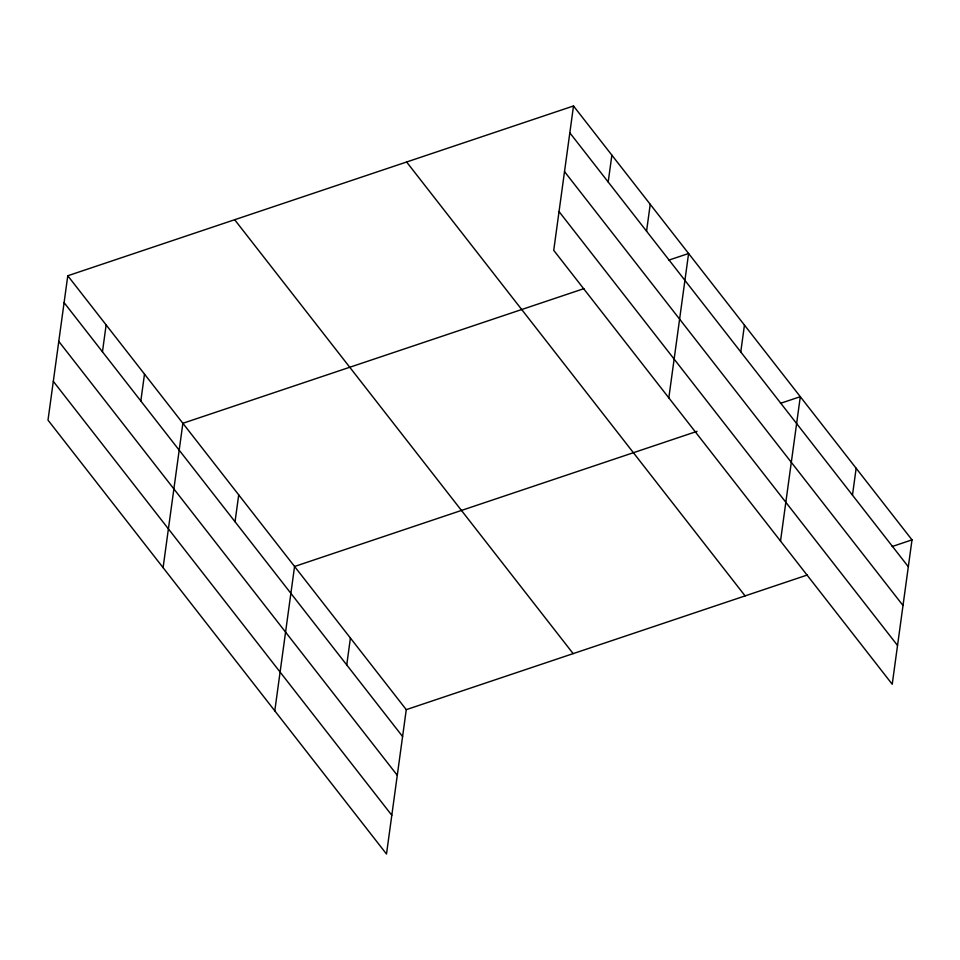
<?xml version="1.0" encoding="UTF-8"?>
<svg xmlns="http://www.w3.org/2000/svg" width="960" height="960" viewBox="0 0 960 960"><rect width="100%" height="100%" fill="white"/><g stroke="black" fill="none" stroke-linecap="round" stroke-linejoin="round"><path stroke-width="1.44" d="M67.776 275.76L48 420.132L386.496 854.028L406.272 709.656L67.776 275.76L573.504 105.972L912 539.868L892.224 684.24L553.728 250.344L573.504 105.972M102.456 351.804L106.14 324.936M140.82 400.98L144.504 374.112M163.092 567.66L182.868 423.288L583.932 288.636M235.032 521.748L238.716 494.88M274.788 710.844L294.564 566.472L697.056 431.34M346.74 664.932L350.412 638.064M608.196 182.016L611.868 155.148M646.56 231.192L650.232 204.324M668.82 397.872L688.596 253.5L668.796 260.148M740.772 351.96L744.444 325.092M780.516 541.056L800.304 396.684L780.492 403.332M852.468 495.144L856.152 468.276M406.272 709.656L807.336 575.004M892.2 546.516L912 539.868M569.832 132.84L908.316 566.736M564.516 171.612L903.012 605.508M559.044 211.572L897.54 645.468M406.62 162L745.104 595.896M234.672 219.732L573.156 653.628M64.092 302.628L402.588 736.524M58.788 341.4L397.272 775.296M53.316 381.348L391.8 815.256"/></g></svg>
